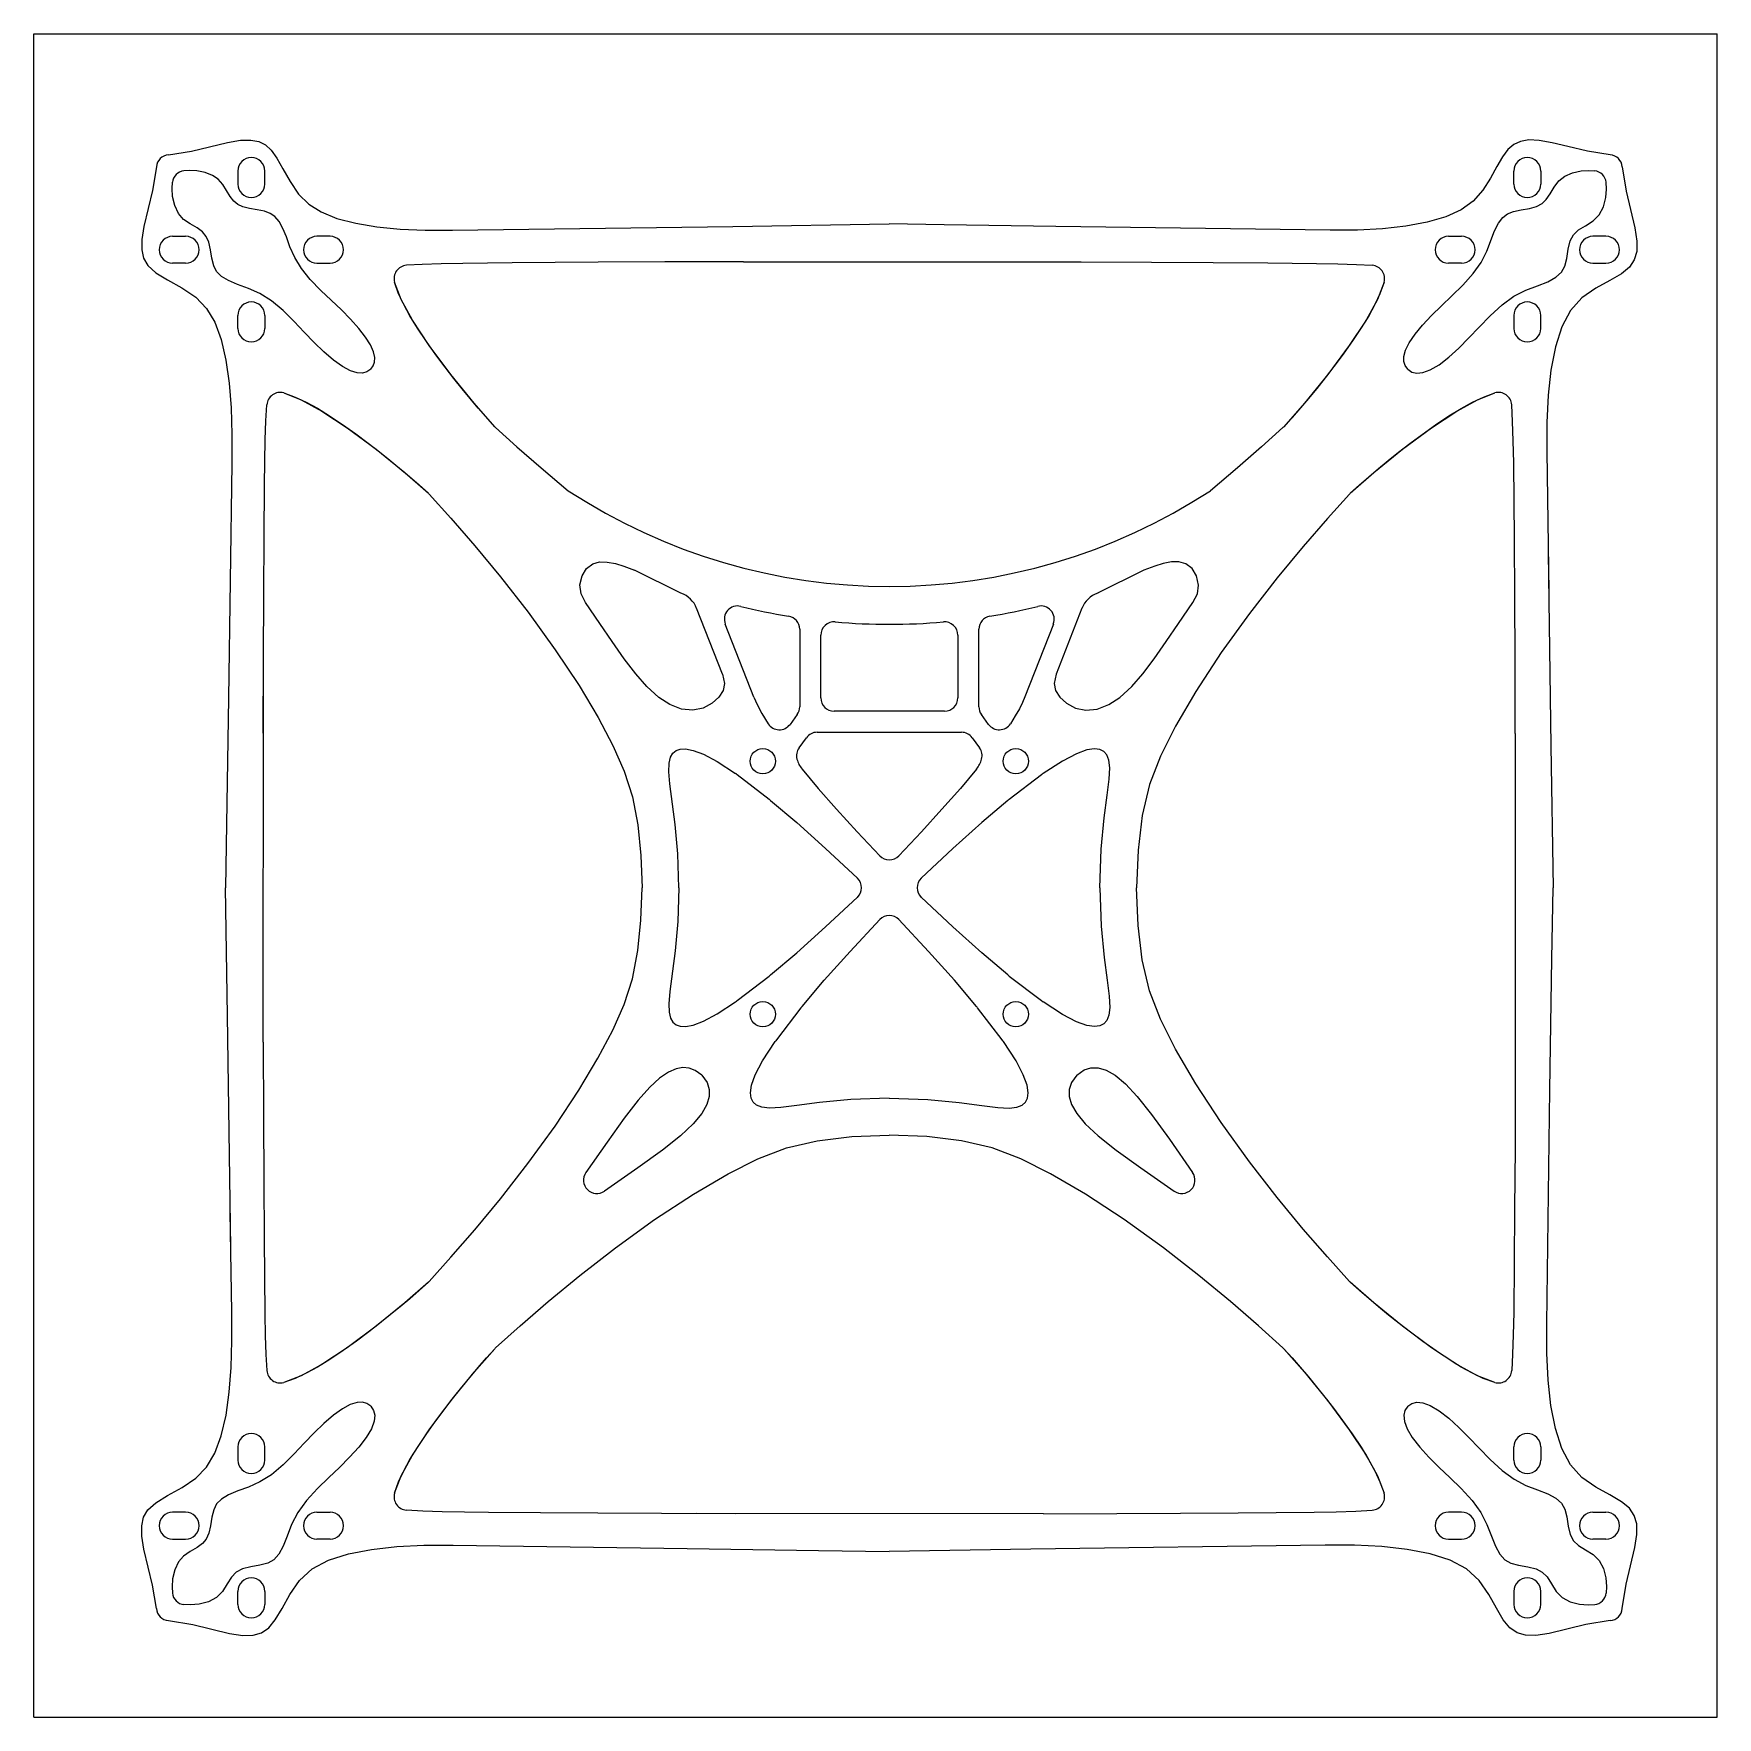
# Model space of a CAD drawing. Header units: inches. Extents: x 0 to 8, y 0 to 8.
import ezdxf

# ---------------------------------------------------------------- set-up
doc = ezdxf.new("R2010")
doc.units = ezdxf.units.IN
doc.header["$LTSCALE"] = 0.521481
doc.header["$MEASUREMENT"] = 0
doc.layers.get('0').update_dxf_attribs({"linetype": 'CONTINUOUS'})

msp = doc.modelspace()

# ---------------------------------------------------------------- linework, layer by layer
at = {"color": 7, "linetype": 'CONTINUOUS'}
for p, q in [((0, 0), (0, 8)), ((0, 8), (8, 8)), ((8, 0), (8, 8)), ((0.583, 7.3674), (0.5654, 7.2552)), ((7.5481, 7.3674), (7.5665, 7.2519)), ((0.9702, 7.3473), (0.9702, 7.2853)), ((1.0982, 7.2853), (1.0982, 7.3473)), ((7.0329, 7.2853), (7.0329, 7.3473)), ((7.1609, 7.3473), (7.1609, 7.2853)), ((3.3226, 7.0845), (4.0656, 7.0963)), ((6.1605, 7.0657), (4.8568, 7.0838)), ((0.6602, 7.0373), (0.7222, 7.0373)), ((1.4082, 7.0373), (1.3462, 7.0373)), ((6.7229, 7.0373), (6.7849, 7.0373)), ((7.4709, 7.0373), (7.4089, 7.0373)), ((0.7222, 6.9093), (0.6602, 6.9093)), ((1.3462, 6.9093), (1.4082, 6.9093)), ((2.2738, 6.9112), (2.0395, 6.9087)), ((2.6817, 6.9143), (2.2738, 6.9112)), ((2.9987, 6.9157), (2.6817, 6.9143)), ((3.3729, 6.9164), (2.9987, 6.9157)), ((3.3729, 6.9164), (4.7864, 6.9164)), ((4.5679, 6.9164), (4.9776, 6.9161)), ((4.9776, 6.9161), (5.3113, 6.915)), ((5.3113, 6.915), (5.6037, 6.9133)), ((5.6037, 6.9133), (5.8641, 6.9111)), ((6.7849, 6.9093), (6.7229, 6.9093)), ((7.4089, 6.9093), (7.4709, 6.9093)), ((0.9702, 6.5993), (0.9702, 6.6613)), ((1.0982, 6.6613), (1.0982, 6.5993)), ((7.0329, 6.6613), (7.0329, 6.5993)), ((7.1609, 6.5993), (7.1609, 6.6613)), ((0.9409, 5.958), (0.9253, 4.8419)), ((7.036, 5.5987), (7.0325, 5.9609)), ((1.0933, 5.3362), (1.0952, 5.6092)), ((7.0379, 5.3261), (7.036, 5.5987)), ((7.196, 5.5343), (7.2091, 4.6157)), ((3.0755, 5.3417), (2.8556, 5.4513)), ((5.2756, 5.4513), (5.0556, 5.3417)), ((1.0919, 5.0311), (1.0933, 5.3362)), ((7.0393, 5.0235), (7.0379, 5.3261)), ((3.2726, 4.956), (3.15, 5.2695)), ((4.9811, 5.2695), (4.8586, 4.956)), ((3.4217, 4.848), (3.2861, 5.1947)), ((3.6401, 5.1703), (3.6401, 4.8019)), ((3.7401, 4.8435), (3.7401, 5.142)), ((4.3911, 5.142), (4.3911, 4.8435)), ((4.4911, 4.8019), (4.4911, 5.1703)), ((4.845, 5.1947), (4.7095, 4.8482)), ((1.0911, 4.6764), (1.0919, 5.0311)), ((7.04, 4.6741), (7.0393, 5.0235)), ((1.0911, 3.2075), (1.0914, 4.8619)), ((3.6279, 4.7647), (3.5938, 4.7182)), ((4.3281, 4.7805), (3.8031, 4.7805)), ((4.5373, 4.7182), (4.5033, 4.7647)), ((3.6367, 4.6071), (3.6717, 4.6548)), ((3.7225, 4.6805), (4.4086, 4.6805)), ((4.4594, 4.6548), (4.4944, 4.6071)), ((7.04, 4.6741), (7.04, 3.2098)), ((7.2091, 4.6157), (7.2199, 3.9419)), ((3.4954, 4.3615), (3.343, 4.4783)), ((4.7882, 4.4783), (4.6357, 4.3615)), ((0.9209, 3.3355), (0.9112, 3.9419)), ((3.343, 3.4055), (3.4954, 3.5224)), ((4.6357, 3.5224), (4.7882, 3.4055)), ((3.646, 3.3717), (3.5292, 3.2193)), ((4.6019, 3.2193), (4.4851, 3.3717)), ((7.04, 3.4153), (7.0397, 3.0272)), ((0.9367, 2.2302), (0.9209, 3.3355)), ((1.0911, 3.2075), (1.0919, 2.8529)), ((7.0397, 3.0272), (7.0387, 2.7046)), ((7.1895, 1.8702), (7.2049, 2.9815)), ((1.0919, 2.8529), (1.0933, 2.5479)), ((7.0387, 2.7046), (7.037, 2.418)), ((1.0933, 2.5479), (1.0952, 2.2749)), ((0.9409, 1.926), (0.9344, 2.4002)), ((7.037, 2.418), (7.0349, 2.1582)), ((1.0952, 2.2749), (1.0987, 1.9162)), ((0.9702, 1.2846), (0.9702, 1.2226)), ((1.0982, 1.2226), (1.0982, 1.2846)), ((7.0329, 1.2226), (7.0329, 1.2846)), ((7.1609, 1.2846), (7.1609, 1.2226)), ((0.7222, 0.9746), (0.6602, 0.9746)), ((1.3462, 0.9746), (1.4082, 0.9746)), ((2.6811, 0.9696), (2.4085, 0.9715)), ((2.9838, 0.9682), (2.6811, 0.9696)), ((3.3334, 0.9675), (2.9838, 0.9682)), ((4.7977, 0.9675), (3.1508, 0.9678)), ((4.7977, 0.9675), (5.1472, 0.9682)), ((5.1472, 0.9682), (5.4498, 0.9696)), ((5.4498, 0.9696), (5.7225, 0.9715)), ((5.7225, 0.9715), (6.0846, 0.975)), ((6.7849, 0.9746), (6.7229, 0.9746)), ((7.4089, 0.9746), (7.4709, 0.9746)), ((0.6602, 0.8466), (0.7222, 0.8466)), ((1.4082, 0.8466), (1.3462, 0.8466)), ((1.9936, 0.818), (3.1055, 0.8026)), ((6.7229, 0.8466), (6.7849, 0.8466)), ((7.4709, 0.8466), (7.4089, 0.8466)), ((4.7385, 0.7983), (4.0656, 0.7876)), ((0.9702, 0.5366), (0.9702, 0.5986)), ((1.0982, 0.5986), (1.0982, 0.5366)), ((7.0329, 0.5986), (7.0329, 0.5366)), ((7.1609, 0.5366), (7.1609, 0.5986)), ((7.491, 0.4594), (7.3755, 0.441)), ((0, 0), (8, 0))]:
    msp.add_line(p, q, dxfattribs=at)
for points in [[(0.6401, 7.4245), (0.7497, 7.4416), (0.9208, 7.4829)], [(0.9208, 7.4829), (0.982, 7.4933), (1.0311, 7.4945), (1.0695, 7.4869), (1.1009, 7.4715), (1.1287, 7.4464), (1.1556, 7.4092), (1.1846, 7.3585), (1.2184, 7.2974), (1.2591, 7.2373), (1.3079, 7.1895), (1.3665, 7.1527), (1.441, 7.1225), (1.5307, 7.0993), (1.6312, 7.0824), (1.7411, 7.0713), (1.8608, 7.0662), (1.9905, 7.0659), (3.3226, 7.0845)], [(7.491, 7.4245), (7.3827, 7.4413), (7.2894, 7.4636), (7.2146, 7.4819), (7.1539, 7.4928), (7.1048, 7.4948), (7.0652, 7.4881), (7.0328, 7.4732), (7.0049, 7.4492), (6.9789, 7.4146), (6.952, 7.3686), (6.9218, 7.3133), (6.8859, 7.2557), (6.8406, 7.2041), (6.7826, 7.1624), (6.7094, 7.1291), (6.6205, 7.1037), (6.5196, 7.0851), (6.4094, 7.0728), (6.2897, 7.0666), (6.1605, 7.0657)], [(1.6014, 6.4061), (1.5833, 6.3929), (1.5624, 6.3868), (1.5365, 6.3879), (1.5047, 6.398), (1.4671, 6.4182), (1.4245, 6.4488), (1.3787, 6.488), (1.3324, 6.5325), (1.2858, 6.5809), (1.2376, 6.6321), (1.1847, 6.6847), (1.1293, 6.731), (1.0747, 6.7656), (1.0204, 6.7899), (0.9692, 6.8084), (0.9257, 6.8266), (0.8923, 6.8469), (0.8695, 6.8699), (0.8553, 6.8976), (0.8464, 6.9335), (0.8397, 6.9735), (0.8315, 7.0092), (0.8195, 7.0369), (0.8017, 7.0582), (0.7762, 7.0767), (0.744, 7.0958), (0.7127, 7.1177), (0.688, 7.1457), (0.6701, 7.1838), (0.6602, 7.2262), (0.6574, 7.2639), (0.6591, 7.2938)], [(1.365, 6.7799), (1.3142, 6.8321), (1.2719, 6.8846), (1.2403, 6.9358), (1.2178, 6.9865), (1.2006, 7.034), (1.1841, 7.075), (1.1663, 7.1074), (1.1465, 7.1308), (1.1243, 7.1462), (1.0967, 7.1562), (1.0621, 7.1632), (1.0258, 7.1693), (0.9943, 7.1773), (0.9699, 7.1884), (0.9508, 7.2041), (0.934, 7.2263), (0.917, 7.2546), (0.8983, 7.284), (0.8768, 7.3081), (0.8499, 7.3264), (0.8143, 7.3404), (0.7751, 7.3482), (0.7409, 7.3501), (0.7137, 7.3484)], [(6.5297, 6.4061), (6.5492, 6.3921), (6.5723, 6.3864), (6.6011, 6.3893), (6.6363, 6.4026), (6.6776, 6.4272), (6.7237, 6.4627), (6.7718, 6.5061), (6.8199, 6.5542), (6.8685, 6.6056), (6.9199, 6.6591), (6.9769, 6.7116), (7.0338, 6.7526), (7.0905, 6.7818), (7.1458, 6.8026), (7.1945, 6.8215), (7.2327, 6.8424), (7.259, 6.8664), (7.2749, 6.8949), (7.2845, 6.9319), (7.2918, 6.9755), (7.3015, 7.015), (7.3169, 7.0448), (7.3407, 7.0673), (7.3735, 7.0877), (7.4099, 7.1109), (7.4387, 7.1392), (7.4588, 7.1775), (7.4703, 7.2217), (7.4737, 7.2619), (7.472, 7.2938)], [(6.9053, 6.9664), (6.9419, 7.0634), (6.9602, 7.1002), (6.9808, 7.1271), (7.0037, 7.1445), (7.0322, 7.1556), (7.0681, 7.163), (7.1071, 7.1696), (7.1412, 7.1788), (7.1671, 7.1923), (7.187, 7.2119), (7.205, 7.239), (7.2243, 7.2713), (7.2468, 7.3009), (7.2749, 7.3229), (7.3116, 7.3388), (7.3526, 7.3477), (7.3887, 7.3501), (7.4174, 7.3484)], [(0.5654, 7.2552), (0.524, 7.0841), (0.5139, 7.0225), (0.5133, 6.9734), (0.5223, 6.9333), (0.5427, 6.8977), (0.5797, 6.8642), (0.6357, 6.8301), (0.7046, 6.7922), (0.7707, 6.7479), (0.8218, 6.6947), (0.8606, 6.6292), (0.8913, 6.5461), (0.9138, 6.4479), (0.9296, 6.3396), (0.9388, 6.2219), (0.9419, 6.0947), (0.9409, 5.958)], [(7.5665, 7.2519), (7.6086, 7.0771), (7.618, 7.0144), (7.6168, 6.9646), (7.6053, 6.9248), (7.5824, 6.8907), (7.5442, 6.8592), (7.4896, 6.8269), (7.4235, 6.7905), (7.3569, 6.745), (7.302, 6.6845), (7.2608, 6.607), (7.2307, 6.5118), (7.2096, 6.4018), (7.1961, 6.2821), (7.1899, 6.1525), (7.1895, 6.0134), (7.1986, 5.3488)], [(4.8568, 7.0838), (4.3263, 7.092), (4.0656, 7.0963)], [(6.5297, 6.4061), (6.517, 6.423), (6.5107, 6.4424), (6.5108, 6.4664), (6.5188, 6.4959), (6.5362, 6.5311), (6.5635, 6.5716), (6.5999, 6.6157), (6.6423, 6.6612), (6.689, 6.707), (6.7391, 6.7542), (6.7914, 6.8051), (6.8404, 6.8597), (6.8782, 6.9134), (6.9053, 6.9664)], [(2.0395, 6.9087), (1.9365, 6.9068), (1.8467, 6.9037), (1.7708, 6.8994)], [(5.8641, 6.9111), (6.0956, 6.9087), (6.1968, 6.9067), (6.2853, 6.9036), (6.3603, 6.8994)], [(2.1915, 6.1322), (2.0926, 6.2444), (1.9818, 6.3808), (1.8797, 6.5183), (1.8004, 6.6383), (1.7466, 6.7363), (1.7147, 6.8192)], [(2.1915, 6.1322), (2.1517, 6.1762), (2.1127, 6.2208), (2.0742, 6.2662), (2.0358, 6.3129), (1.9965, 6.362), (1.9555, 6.415), (1.9116, 6.4738), (1.8664, 6.5373), (1.824, 6.6006), (1.788, 6.659), (1.7584, 6.7125), (1.734, 6.7646), (1.7147, 6.8192)], [(6.4164, 6.8192), (6.397, 6.7644), (6.3727, 6.7124), (6.3434, 6.6595), (6.308, 6.6021), (6.2664, 6.5398), (6.2217, 6.4768), (6.1779, 6.4179), (6.1364, 6.3643), (6.0967, 6.3145), (6.0577, 6.2672), (6.0189, 6.2214), (5.9797, 6.1765), (5.9396, 6.1322)], [(6.4164, 6.8192), (6.3845, 6.7363), (6.3308, 6.6383), (6.2514, 6.5183), (6.1493, 6.3808), (6.0385, 6.2444), (5.9396, 6.1322)], [(1.6014, 6.4061), (1.6135, 6.422), (1.6199, 6.4399), (1.6209, 6.4618), (1.6149, 6.4887), (1.6006, 6.521), (1.5772, 6.5583), (1.545, 6.5998), (1.5059, 6.6434), (1.4624, 6.6875), (1.365, 6.7799)], [(1.1882, 6.2928), (1.2431, 6.2734), (1.2951, 6.2491), (1.348, 6.2198), (1.4054, 6.1844), (1.4677, 6.1428), (1.5307, 6.0981), (1.5896, 6.0543), (1.6432, 6.0128), (1.693, 5.973), (1.7403, 5.9341), (1.7861, 5.8953), (1.831, 5.8561), (1.8753, 5.816)], [(1.1882, 6.2928), (1.2712, 6.2609), (1.3691, 6.2071), (1.4892, 6.1278), (1.6267, 6.0257), (1.7631, 5.9149), (1.8753, 5.816)], [(6.2558, 5.816), (6.368, 5.9149), (6.5044, 6.0257), (6.6419, 6.1278), (6.762, 6.2071), (6.8599, 6.2609), (6.9429, 6.2928)], [(6.2558, 5.816), (6.2998, 5.8558), (6.3444, 5.8948), (6.3899, 5.9333), (6.4365, 5.9717), (6.4856, 6.0109), (6.5386, 6.052), (6.5974, 6.0959), (6.661, 6.1411), (6.7243, 6.1834), (6.7826, 6.2195), (6.8361, 6.2491), (6.8883, 6.2735), (6.9429, 6.2928)], [(1.0952, 5.6092), (1.0975, 5.8552), (1.0988, 5.9679), (1.1007, 6.0704), (1.1038, 6.1603), (1.1081, 6.2367)], [(7.0325, 5.9609), (7.0305, 6.0657), (7.0274, 6.158), (7.023, 6.2367)], [(2.1951, 6.1285), (2.2964, 6.0368), (2.411, 5.9366), (2.5399, 5.8285)], [(5.936, 6.1285), (5.8343, 6.0364), (5.7198, 5.9364), (5.5912, 5.8285)], [(1.879, 5.8123), (1.9828, 5.6975), (2.096, 5.567), (2.2188, 5.4186), (2.3495, 5.2509), (2.4785, 5.0728), (2.5915, 4.9022), (2.682, 4.7506), (2.7526, 4.6178), (2.8064, 4.4965), (2.8449, 4.3734), (2.8704, 4.2403), (2.8848, 4.0957), (2.8906, 3.9419)], [(6.2522, 5.8123), (6.1473, 5.6964), (6.0324, 5.5639), (5.9086, 5.414), (5.7774, 5.2453), (5.6432, 5.0591), (5.5223, 4.8744), (5.4262, 4.7094), (5.3545, 4.5674), (5.3024, 4.4317), (5.2677, 4.2849), (5.2481, 4.121), (5.2406, 3.9419)], [(2.6226, 5.2969), (2.6014, 5.339), (2.5957, 5.3804), (2.6056, 5.4245), (2.6272, 5.4583), (2.6569, 5.481), (2.6892, 5.49), (2.7249, 5.4896), (2.764, 5.4823), (2.8035, 5.4706), (2.8556, 5.4513)], [(5.5086, 5.2969), (5.5297, 5.3389), (5.5355, 5.3803), (5.5256, 5.4244), (5.504, 5.4582), (5.4743, 5.481), (5.4419, 5.49), (5.4063, 5.4897), (5.3671, 5.4823), (5.3276, 5.4706), (5.2756, 5.4513)], [(3.2726, 4.956), (3.2822, 4.9123), (3.2761, 4.8785), (3.2551, 4.8469), (3.2235, 4.8191), (3.1807, 4.7958), (3.1314, 4.7856), (3.0784, 4.791), (3.0229, 4.812), (2.9701, 4.846), (2.9133, 4.8977), (2.8605, 4.958), (2.8065, 5.0293), (2.7489, 5.1117), (2.6906, 5.1978), (2.6226, 5.2969)], [(4.8586, 4.956), (4.8489, 4.9123), (4.855, 4.8785), (4.876, 4.8469), (4.9076, 4.8191), (4.9504, 4.7958), (4.9997, 4.7856), (5.0528, 4.791), (5.1082, 4.8121), (5.161, 4.8461), (5.2177, 4.8979), (5.2704, 4.9583), (5.3244, 5.0296), (5.3819, 5.1119), (5.4403, 5.1979), (5.5086, 5.2969)], [(0.9253, 4.8419), (0.9161, 4.2433), (0.9112, 3.9419)], [(3.4217, 4.848), (3.4375, 4.8125), (3.4602, 4.7699), (3.4901, 4.7213)], [(4.7095, 4.8482), (4.6984, 4.8225), (4.6835, 4.7927), (4.6644, 4.759), (4.641, 4.7213)], [(3.0232, 4.435), (3.0183, 4.4928), (3.0197, 4.5339), (3.0267, 4.5622), (3.0377, 4.581), (3.0522, 4.5933), (3.0714, 4.6005), (3.0978, 4.6017), (3.1339, 4.5946), (3.1825, 4.576), (3.2479, 4.5412), (3.3345, 4.4848)], [(5.0656, 3.9419), (5.0723, 4.1254), (5.0868, 4.2739), (5.101, 4.3815), (5.1103, 4.4574), (5.113, 4.511), (5.1088, 4.5483), (5.0989, 4.5733), (5.0847, 4.5894), (5.066, 4.5989), (5.0401, 4.602), (5.004, 4.5965), (4.9546, 4.5787), (4.8879, 4.544), (4.7966, 4.4848)], [(3.6509, 4.5057), (3.728, 4.414), (3.8153, 4.3148), (3.9126, 4.208), (4.0199, 4.0937)], [(4.4802, 4.5057), (4.4031, 4.414), (4.3159, 4.3148), (4.2185, 4.208), (4.1112, 4.0937)], [(3.0656, 3.9419), (3.0604, 4.1024), (3.048, 4.242), (3.0232, 4.435)], [(3.5018, 4.3566), (3.6257, 4.2515), (3.7631, 4.1285), (3.9138, 3.9876)], [(4.6293, 4.3566), (4.5054, 4.2515), (4.368, 4.1284), (4.2173, 3.9876)], [(1.879, 2.0715), (1.9826, 2.1861), (2.0956, 2.3163), (2.218, 2.4643), (2.3484, 2.6315), (2.4773, 2.8094), (2.5905, 2.9802), (2.6813, 3.132), (2.7521, 3.2651), (2.8061, 3.3865), (2.8447, 3.5097), (2.8703, 3.643), (2.8848, 3.7878), (2.8906, 3.9419)], [(3.0656, 3.9419), (3.0604, 3.7812), (3.048, 3.6413)], [(5.0656, 3.9419), (5.0722, 3.7588), (5.0868, 3.6101), (5.101, 3.5025), (5.1103, 3.4265), (5.113, 3.3729), (5.1088, 3.3356), (5.0989, 3.3106), (5.0847, 3.2945), (5.066, 3.285), (5.0402, 3.2818), (5.004, 3.2874), (4.9547, 3.3052), (4.888, 3.3399), (4.7966, 3.3991)], [(6.2522, 2.0715), (6.1472, 2.1876), (6.0322, 2.3203), (5.9081, 2.4705), (5.7768, 2.6394), (5.6425, 2.8258), (5.5217, 3.0104), (5.4258, 3.1752), (5.3542, 3.317), (5.3023, 3.4526), (5.2677, 3.5994), (5.248, 3.7631), (5.2406, 3.9419)], [(7.2049, 2.9815), (7.2144, 3.6046), (7.2199, 3.9419)], [(3.5018, 3.5273), (3.6257, 3.6324), (3.7631, 3.7554), (3.9138, 3.8963)], [(4.6293, 3.5273), (4.5054, 3.6324), (4.368, 3.7554), (4.2173, 3.8963)], [(3.6509, 3.3782), (3.756, 3.5021), (3.8791, 3.6395), (4.0199, 3.7902)], [(4.4802, 3.3782), (4.3751, 3.5021), (4.2521, 3.6395), (4.1112, 3.7902)], [(3.048, 3.6413), (3.0232, 3.4487), (3.0183, 3.391), (3.0197, 3.3499), (3.0267, 3.3217), (3.0377, 3.3028), (3.0522, 3.2905), (3.0715, 3.2834), (3.0979, 3.2822), (3.1339, 3.2893), (3.1825, 3.3079), (3.2479, 3.3427), (3.3345, 3.3991)], [(4.0656, 2.9419), (3.8826, 2.9353), (3.7339, 2.9207), (3.6262, 2.9065), (3.5501, 2.8972), (3.4965, 2.8945), (3.4592, 2.8987), (3.4342, 2.9086), (3.4181, 2.9227), (3.4086, 2.9415), (3.4055, 2.9673), (3.411, 3.0034), (3.4288, 3.0528), (3.4635, 3.1195), (3.5227, 3.2109)], [(4.0656, 2.9419), (4.2487, 2.9352), (4.3974, 2.9207), (4.505, 2.9065), (4.581, 2.8972), (4.6346, 2.8945), (4.6719, 2.8987), (4.6969, 2.9086), (4.713, 2.9227), (4.7225, 2.9415), (4.7256, 2.9673), (4.7201, 3.0035), (4.7023, 3.0528), (4.6676, 3.1195), (4.6084, 3.2109)], [(3.1749, 3.0513), (3.1436, 3.0741), (3.1146, 3.0853), (3.0851, 3.0879), (3.0525, 3.0819), (3.0158, 3.0656), (2.9743, 3.0373), (2.9271, 2.9941), (2.8723, 2.9323), (2.8064, 2.847), (2.7248, 2.7326), (2.6242, 2.5884)], [(3.1749, 3.0513), (3.1996, 3.0164), (3.2103, 2.9838), (3.2104, 2.95), (3.1992, 2.9121), (3.1748, 2.8692), (3.1343, 2.8203), (3.0736, 2.7635), (2.9878, 2.6955), (2.8701, 2.6109), (2.712, 2.5006)], [(4.9562, 3.0513), (4.9315, 3.0164), (4.9208, 2.9838), (4.9207, 2.95), (4.9319, 2.9121), (4.9564, 2.8691), (4.9969, 2.8202), (5.0576, 2.7634), (5.1434, 2.6954), (5.261, 2.6108), (5.4191, 2.5006)], [(4.9562, 3.0513), (4.9911, 3.076), (5.0237, 3.0867), (5.0575, 3.0868), (5.0954, 3.0756), (5.1384, 3.0511), (5.1873, 3.0106), (5.2441, 2.9499), (5.3121, 2.8641), (5.3967, 2.7465), (5.5069, 2.5884)], [(2.1951, 1.7553), (2.3114, 1.8604), (2.4442, 1.9756), (2.5946, 2.0998), (2.7639, 2.2314), (2.9504, 2.3657), (3.135, 2.4864), (3.2995, 2.582), (3.4412, 2.6535), (3.5767, 2.7054), (3.7234, 2.7399), (3.887, 2.7595), (4.0656, 2.7669)], [(5.936, 1.7553), (5.8198, 1.8603), (5.6872, 1.9753), (5.537, 2.0993), (5.3681, 2.2307), (5.1817, 2.365), (4.9971, 2.4858), (4.8323, 2.5817), (4.6905, 2.6533), (4.5549, 2.7052), (4.4081, 2.7398), (4.2443, 2.7594), (4.0656, 2.7669)], [(7.0349, 2.1582), (7.0325, 1.9229), (7.0305, 1.8181), (7.0274, 1.7258), (7.023, 1.6472)], [(1.8753, 2.0679), (1.8313, 2.0281), (1.7867, 1.9891), (1.7413, 1.9506), (1.6946, 1.9121), (1.6455, 1.8729), (1.5925, 1.8318), (1.5337, 1.788), (1.4702, 1.7428), (1.4069, 1.7004), (1.3485, 1.6644), (1.295, 1.6348), (1.2429, 1.6104), (1.1882, 1.5911)], [(1.8753, 2.0679), (1.7631, 1.969), (1.6267, 1.8582), (1.4892, 1.7561), (1.3691, 1.6767), (1.2712, 1.623), (1.1882, 1.5911)], [(6.9429, 1.5911), (6.888, 1.6105), (6.836, 1.6348), (6.7831, 1.6641), (6.7257, 1.6995), (6.6634, 1.7411), (6.6004, 1.7858), (6.5416, 1.8296), (6.4879, 1.8711), (6.4381, 1.9108), (6.3908, 1.9497), (6.345, 1.9886), (6.3001, 2.0278), (6.2558, 2.0679)], [(6.9429, 1.5911), (6.8599, 1.623), (6.762, 1.6767), (6.6419, 1.7561), (6.5044, 1.8582), (6.368, 1.969), (6.2558, 2.0679)], [(0.524, 0.7998), (0.5139, 0.8613), (0.5133, 0.9105), (0.5223, 0.9506), (0.5427, 0.9862), (0.5798, 1.0197), (0.6358, 1.0538), (0.7048, 1.0917), (0.7708, 1.1361), (0.8219, 1.1894), (0.8607, 1.2549), (0.8913, 1.338), (0.9139, 1.4362), (0.9296, 1.5445), (0.9388, 1.6623), (0.9419, 1.7894), (0.9409, 1.926)], [(1.0987, 1.9162), (1.1007, 1.8136), (1.1038, 1.7237), (1.1081, 1.6472)], [(7.6086, 0.8068), (7.618, 0.8695), (7.6168, 0.9193), (7.6053, 0.9591), (7.5824, 0.9932), (7.5442, 1.0246), (7.4896, 1.0569), (7.4235, 1.0934), (7.3569, 1.1388), (7.3021, 1.1993), (7.2609, 1.2767), (7.2308, 1.3719), (7.2096, 1.4818), (7.1961, 1.6015), (7.1899, 1.7311), (7.1895, 1.8702)], [(1.7147, 1.0646), (1.7341, 1.1195), (1.7584, 1.1715), (1.7877, 1.2244), (1.8231, 1.2818), (1.8647, 1.3441), (1.9094, 1.4071), (1.9532, 1.4659), (1.9947, 1.5196), (2.0344, 1.5693), (2.0734, 1.6166), (2.1122, 1.6625), (2.1514, 1.7074), (2.1915, 1.7517)], [(1.7147, 1.0646), (1.7466, 1.1476), (1.8004, 1.2455), (1.8797, 1.3656), (1.9818, 1.5031), (2.0926, 1.6395), (2.1915, 1.7517)], [(5.9396, 1.7517), (5.9794, 1.7077), (6.0184, 1.6631), (6.0569, 1.6176), (6.0953, 1.571), (6.1346, 1.5219), (6.1756, 1.4689), (6.2195, 1.4101), (6.2647, 1.3465), (6.3071, 1.2832), (6.3431, 1.2249), (6.3727, 1.1714), (6.3971, 1.1192), (6.4164, 1.0646)], [(5.9396, 1.7517), (6.0385, 1.6395), (6.1493, 1.5031), (6.2514, 1.3656), (6.3308, 1.2455), (6.3845, 1.1476), (6.4164, 1.0646)], [(1.6014, 1.4778), (1.5833, 1.491), (1.5624, 1.4971), (1.5365, 1.4959), (1.5046, 1.4859), (1.467, 1.4656), (1.4244, 1.435), (1.3787, 1.3959), (1.3324, 1.3514), (1.2859, 1.303), (1.2377, 1.2519), (1.1849, 1.1993), (1.1295, 1.153), (1.0749, 1.1184), (1.0206, 1.0941), (0.9694, 1.0755), (0.9259, 1.0574), (0.8924, 1.0371), (0.8695, 1.0141), (0.8553, 0.9863), (0.8464, 0.9505), (0.8397, 0.9105), (0.8316, 0.8748), (0.8195, 0.847), (0.8018, 0.8257), (0.7762, 0.8072), (0.744, 0.7881), (0.7127, 0.7662), (0.688, 0.7382), (0.6701, 0.7001), (0.6602, 0.6576), (0.6574, 0.62), (0.6591, 0.5901)], [(1.6014, 1.4778), (1.6153, 1.4583), (1.6211, 1.4353), (1.6182, 1.4065), (1.6049, 1.3712), (1.5803, 1.3299), (1.5448, 1.2839), (1.5014, 1.2357), (1.4533, 1.1876), (1.4018, 1.1389), (1.3482, 1.0874), (1.2958, 1.0304), (1.2548, 0.9735), (1.2256, 0.9168), (1.2048, 0.8614), (1.1859, 0.8128), (1.165, 0.7746), (1.1409, 0.7484), (1.1124, 0.7326), (1.0754, 0.723), (1.0318, 0.7157), (0.9924, 0.706), (0.9626, 0.6905), (0.9402, 0.6667), (0.9197, 0.634), (0.8965, 0.5975), (0.8683, 0.5688), (0.8301, 0.5487), (0.7858, 0.5372), (0.7456, 0.5338), (0.7137, 0.5354)], [(6.5297, 1.4778), (6.5158, 1.4583), (6.5101, 1.4352), (6.5129, 1.4064), (6.5262, 1.3712), (6.5508, 1.3299), (6.5863, 1.2838), (6.6297, 1.2357), (6.6778, 1.1876), (6.7293, 1.1389), (6.7828, 1.0875), (6.8352, 1.0305), (6.8763, 0.9736), (6.9055, 0.9169), (6.9263, 0.8615), (6.9452, 0.8129), (6.966, 0.7747), (6.9901, 0.7484), (7.0186, 0.7326), (7.0556, 0.723), (7.0992, 0.7157), (7.1387, 0.706), (7.1685, 0.6905), (7.1909, 0.6668), (7.2114, 0.634), (7.2346, 0.5975), (7.2628, 0.5688), (7.3011, 0.5487), (7.3453, 0.5372), (7.3855, 0.5338), (7.4174, 0.5354)], [(6.5297, 1.4778), (6.5492, 1.4917), (6.5722, 1.4974), (6.6011, 1.4946), (6.6363, 1.4813), (6.6776, 1.4567), (6.7237, 1.4212), (6.7718, 1.3777), (6.8199, 1.3297), (6.8685, 1.2782), (6.92, 1.2247), (6.977, 1.1723), (7.0339, 1.1312), (7.0906, 1.102), (7.146, 1.0812), (7.1946, 1.0623), (7.2328, 1.0414), (7.2591, 1.0174), (7.2749, 0.9889), (7.2845, 0.9519), (7.2918, 0.9083), (7.3015, 0.8688), (7.3169, 0.839), (7.3407, 0.8166), (7.3735, 0.7961), (7.4099, 0.7729), (7.4387, 0.7447), (7.4588, 0.7064), (7.4703, 0.6621), (7.4737, 0.622), (7.472, 0.5901)], [(2.4085, 0.9715), (2.1608, 0.9738), (2.0464, 0.975), (1.9416, 0.977), (1.8494, 0.9801), (1.7708, 0.9845)], [(6.0846, 0.975), (6.1894, 0.977), (6.2817, 0.9801), (6.3603, 0.9845)], [(0.9304, 0.3989), (0.9932, 0.3895), (1.0429, 0.3907), (1.0827, 0.4022), (1.1168, 0.4251), (1.1482, 0.4633), (1.1805, 0.5178), (1.2169, 0.5839), (1.2624, 0.6505), (1.3228, 0.7054), (1.4002, 0.7465), (1.4953, 0.7766), (1.6052, 0.7978), (1.7249, 0.8113), (1.8545, 0.8176), (1.9936, 0.818)], [(3.1055, 0.8026), (3.7288, 0.7931), (4.0656, 0.7876)], [(7.3755, 0.441), (7.2007, 0.3989), (7.138, 0.3895), (7.0882, 0.3907), (7.0484, 0.4022), (7.0143, 0.4251), (6.9829, 0.4633), (6.9506, 0.5179), (6.9141, 0.584), (6.8687, 0.6506), (6.8082, 0.7054), (6.7308, 0.7466), (6.6356, 0.7767), (6.5257, 0.7978), (6.4059, 0.8114), (6.2764, 0.8176), (6.1373, 0.818), (4.7385, 0.7983)], [(7.5481, 0.5165), (7.5665, 0.632), (7.6086, 0.8068)], [(0.583, 0.5165), (0.5654, 0.6286), (0.524, 0.7998)], [(0.6401, 0.4594), (0.7556, 0.441), (0.9304, 0.3989)]]:
    msp.add_lwpolyline(points, dxfattribs=at)
for centre in [(3.4645, 4.543), (4.6666, 4.543), (3.4645, 3.3409), (4.6666, 3.3409)]:
    msp.add_circle(centre, 0.06, dxfattribs=at)
for centre, radius, start, end in [((0.6457, 7.3618), 0.063, 95.11308, 174.88692), ((1.0342, 7.3473), 0.064, 0, 180), ((7.0969, 7.3473), 0.064, 0, 180), ((7.4854, 7.3618), 0.063, 5.11308, 84.88692), ((0.7216, 7.2859), 0.063, 97.15317, 172.84683), ((1.0342, 7.2853), 0.064, 180, 360), ((7.0969, 7.2853), 0.064, 180, 360), ((7.4095, 7.2859), 0.063, 7.15317, 82.84683), ((0.6602, 6.9733), 0.064, 90, 270), ((0.7222, 6.9733), 0.064, 270, 90), ((1.3462, 6.9733), 0.064, 90, 270), ((1.4082, 6.9733), 0.064, 270, 90), ((6.7229, 6.9733), 0.064, 90, 270), ((6.7849, 6.9733), 0.064, 270, 90), ((7.4089, 6.9733), 0.064, 90, 270), ((7.4709, 6.9733), 0.064, 270, 90), ((1.7753, 6.8365), 0.063, 94.07403, 195.9236), ((6.3558, 6.8365), 0.063, 344.0764, 85.92597), ((1.0342, 6.6613), 0.064, 0, 180), ((7.0969, 6.6613), 0.064, 0, 180), ((1.0342, 6.5993), 0.064, 180, 360), ((7.0969, 6.5993), 0.064, 180, 360), ((1.171, 6.2322), 0.063, 74.0764, 175.92597), ((6.9602, 6.2322), 0.063, 4.07403, 105.9236), ((2.2378, 6.1749), 0.063, 222.68159, 227.33104), ((5.8933, 6.1749), 0.063, 312.66896, 317.31841), ((1.8326, 5.7696), 0.063, 42.66896, 47.31841), ((4.0656, 8.1596), 2.786, 236.79639, 303.20361), ((6.2985, 5.7696), 0.063, 132.68159, 137.33104), ((3.0336, 5.2239), 0.125, 21.36, 70.404), ((3.3448, 5.2176), 0.063, 76.23432, 201.35982), ((4.7863, 5.2176), 0.063, 338.641, 103.76572), ((5.0976, 5.2239), 0.125, 109.596, 158.64), ((4.0656, 8.1596), 2.966, 256.23432, 260.71913), ((3.5771, 5.1703), 0.063, 0, 80.71913), ((3.8031, 5.142), 0.063, 85.02838, 180), ((4.0656, 8.1596), 2.966, 265.02838, 274.97162), ((4.3281, 5.142), 0.063, 0, 94.97162), ((4.5541, 5.1703), 0.063, 99.28087, 180), ((4.0656, 8.1596), 2.966, 279.28087, 283.76572), ((3.5771, 4.8019), 0.063, 323.746, 360), ((3.8031, 4.8435), 0.063, 180, 270), ((4.3281, 4.8435), 0.063, 270, 360), ((4.5541, 4.8019), 0.063, 180, 216.254), ((3.543, 4.7555), 0.063, 212.9104, 323.746), ((4.5881, 4.7555), 0.063, 216.254, 327.0896), ((3.7225, 4.6175), 0.063, 90, 143.746), ((4.4086, 4.6175), 0.063, 36.254, 90), ((3.6875, 4.5698), 0.063, 143.746, 195.53834), ((4.4436, 4.5698), 0.063, 344.46166, 36.254), ((3.2627, 4.3825), 0.125, 50.08407, 54.97399), ((3.7476, 4.5849), 0.125, 194.8207, 219.33454), ((4.3835, 4.5849), 0.125, 320.66546, 345.1793), ((4.8684, 4.3825), 0.125, 125.02601, 129.91593), ((3.4226, 4.2599), 0.125, 50.66546, 54.39259), ((4.7085, 4.2599), 0.125, 125.60741, 129.33454), ((4.0656, 4.1371), 0.063, 223.56811, 316.43189), ((3.8704, 3.9419), 0.063, 313.56811, 46.43189), ((4.2607, 3.9419), 0.063, 133.56811, 226.43189), ((4.0656, 3.7468), 0.063, 43.56811, 136.43189), ((3.4226, 3.624), 0.125, 305.60741, 309.33454), ((4.7085, 3.624), 0.125, 230.66546, 234.39259), ((3.2627, 3.5014), 0.125, 305.02601, 309.91593), ((3.7476, 3.299), 0.125, 140.66546, 144.39259), ((4.3835, 3.299), 0.125, 35.60741, 39.33454), ((4.8684, 3.5014), 0.125, 230.08407, 234.97399), ((3.625, 3.1391), 0.125, 140.08407, 144.97399), ((4.5061, 3.1391), 0.125, 35.02601, 39.91593), ((2.6758, 2.5522), 0.063, 145.00714, 304.99286), ((5.4553, 2.5522), 0.063, 235.00714, 34.99286), ((1.8326, 2.1142), 0.063, 312.68159, 317.33104), ((6.2985, 2.1142), 0.063, 222.66896, 227.31841), ((2.2378, 1.709), 0.063, 132.66896, 137.31841), ((5.8933, 1.709), 0.063, 42.68159, 47.33104), ((1.171, 1.6517), 0.063, 184.07403, 285.9236), ((6.9602, 1.6517), 0.063, 254.0764, 355.92597), ((1.0342, 1.2846), 0.064, 0, 180), ((7.0969, 1.2846), 0.064, 0, 180), ((1.0342, 1.2226), 0.064, 180, 360), ((7.0969, 1.2226), 0.064, 180, 360), ((1.7753, 1.0473), 0.063, 164.0764, 265.92597), ((6.3558, 1.0473), 0.063, 274.07403, 15.9236), ((0.6602, 0.9106), 0.064, 90, 270), ((0.7222, 0.9106), 0.064, 270, 90), ((1.3462, 0.9106), 0.064, 90, 270), ((1.4082, 0.9106), 0.064, 270, 90), ((6.7229, 0.9106), 0.064, 90, 270), ((6.7849, 0.9106), 0.064, 270, 90), ((7.4089, 0.9106), 0.064, 90, 270), ((7.4709, 0.9106), 0.064, 270, 90), ((1.0342, 0.5986), 0.064, 0, 180), ((7.0969, 0.5986), 0.064, 0, 180), ((0.7216, 0.598), 0.063, 187.15317, 262.84683), ((7.4095, 0.598), 0.063, 277.15317, 352.84683), ((0.6457, 0.5221), 0.063, 185.11308, 264.88692), ((1.0342, 0.5366), 0.064, 180, 360), ((7.0969, 0.5366), 0.064, 180, 360), ((7.4854, 0.5221), 0.063, 275.11308, 354.88692)]:
    msp.add_arc(centre, radius, start, end, dxfattribs=at)

doc.saveas('drawing.dxf')
